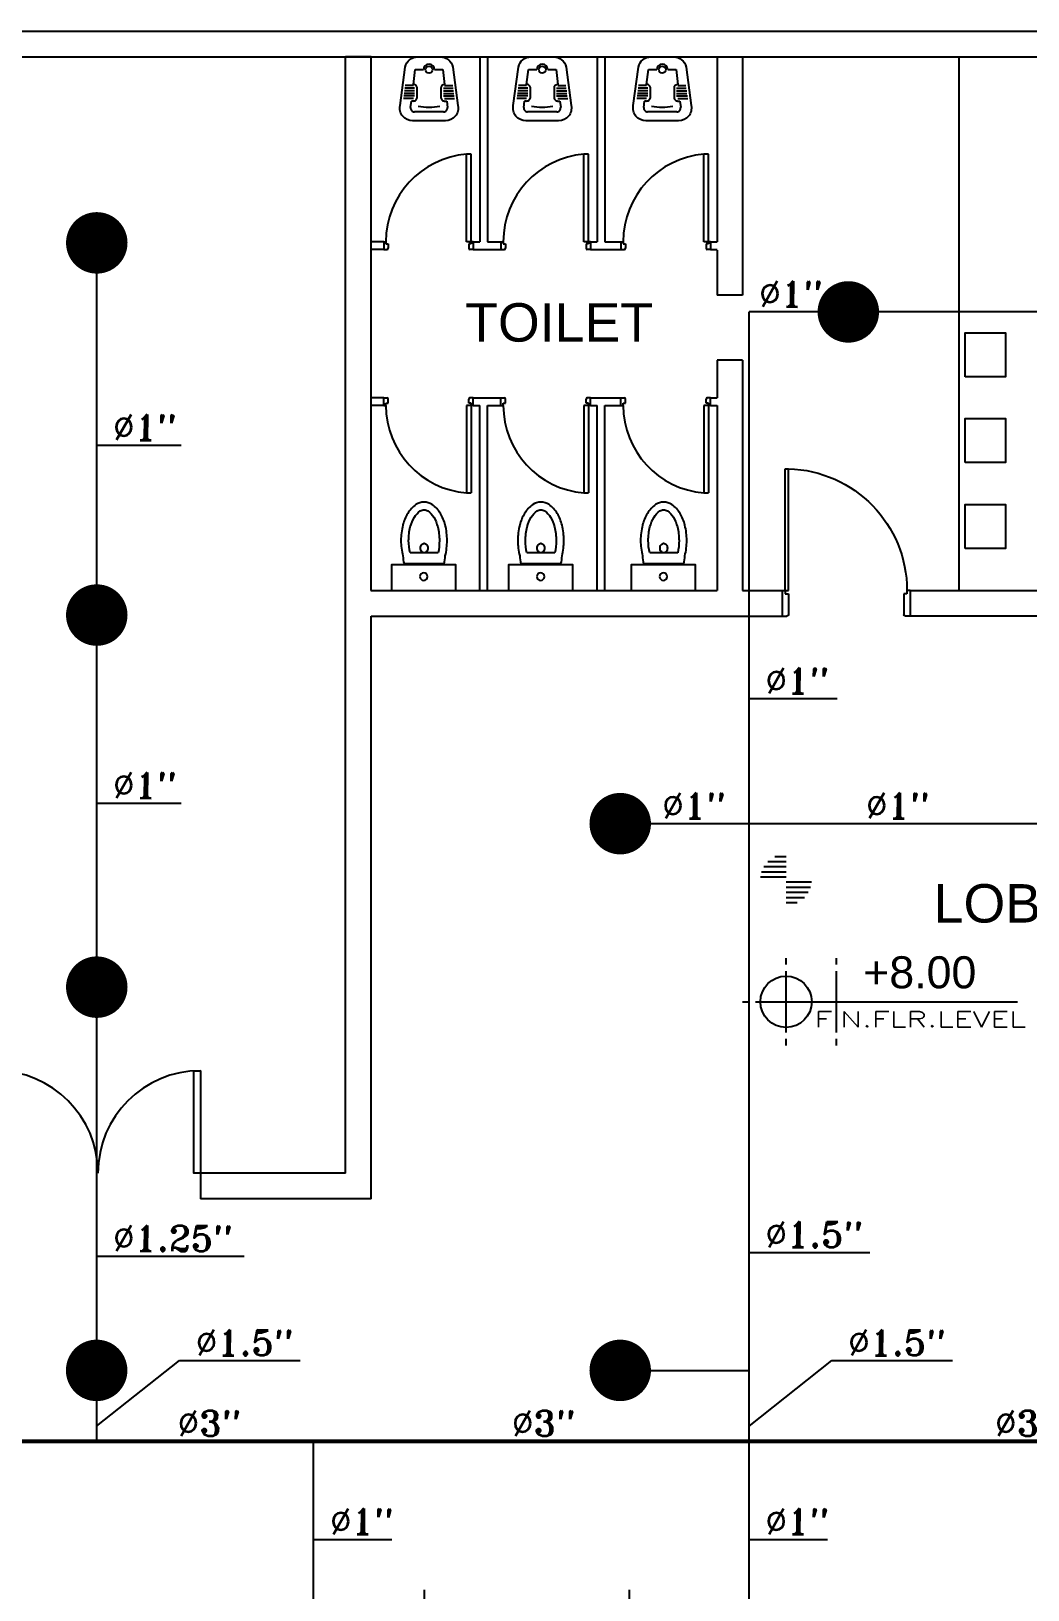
# Model space of a CAD drawing. Header units: millimetres. Extents: x -3973702 to -1592236, y 74982 to 569678.
# Drawn here: x -1721066 to -1713284, y 252831 to 264996 of the extents above; entities that cross this region are included whole.
import ezdxf

# ---------------------------------------------------------------- set-up
doc = ezdxf.new("R2010")
doc.units = ezdxf.units.MM
doc.header["$LTSCALE"] = 1000
doc.header["$MEASUREMENT"] = 0
doc.layers.get('0').update_dxf_attribs({"color": 9})
for name, color, linetype in [('A-DIM-TEXT', 9, 'Continuous'), ('A-door', 9, 'Continuous'), ('A-FIXTURE', 9, 'Continuous'), ('A-STAINLESS STL', 9, 'Continuous'), ('A-WALL', 9, 'Continuous'), ('DOOR', 9, 'Continuous'), ('FF-PR', 1, 'Continuous'), ('FF-SYMBOL', 11, 'Continuous'), ('FIRE FIGHTING', 1, 'Continuous'), ('FIXTURE', 9, 'Continuous'), ('INDCTN', 9, 'Continuous'), ('TXT_fire', 2, 'Continuous'), ('wall 1', 9, 'Continuous')]:
    doc.layers.add(name, color=color, linetype=linetype)
doc.styles.add('ARIAL', font='arial.ttf')
doc.styles.add('MOHAMED', font='romant.shx', dxfattribs={"width": 0.9})
doc.styles.add('ROMANS', font='romans.shx')

# ---------------------------------------------------------------- blocks, each defined once
blk = doc.blocks.new('*X233')
at = {"color": 0}
for p, q in [((27.557, 56.24), (27.7, 56.24)), ((27.613, 56.28), (27.7, 56.28)), ((27.501, 56.12), (27.7, 56.12)), ((27.509, 56.16), (27.7, 56.16)), ((27.527, 56.2), (27.7, 56.2)), ((27.7, 56.08), (27.899, 56.08)), ((27.7, 56.04), (27.891, 56.04)), ((27.7, 56), (27.873, 56)), ((27.7, 55.96), (27.843, 55.96)), ((27.7, 55.92), (27.787, 55.92))]:
    blk.add_line(p, q, dxfattribs=at)
blk = doc.blocks.new('ARAB')
at = {"layer": 'FIXTURE'}
for p, q in [((0.1, 0.108), (0.215, 0.122)), ((0.215, 0.122), (0.215, 0.122)), ((0.225, 0.122), (0.225, 0.185)), ((0.245, 0.112), (0.245, 0.188)), ((0.265, 0.112), (0.265, 0.191)), ((0.285, 0.112), (0.285, 0.193)), ((0.305, 0.112), (0.305, 0.196)), ((0.325, 0.122), (0.325, 0.199)), ((0.345, 0.138), (0.396, 0.144)), ((0.345, 0.122), (0.345, 0.138)), ((0.245, 0.092), (0.315, 0.092)), ((0.43, 0.114), (0.43, -0.114)), ((0.1, -0.108), (0.1, -0.043)), ((0.215, -0.122), (0.1, -0.108)), ((0.245, -0.112), (0.245, -0.188)), ((0.265, -0.112), (0.265, -0.191)), ((0.285, -0.112), (0.285, -0.193)), ((0.305, -0.112), (0.305, -0.196)), ((0.215, -0.122), (0.215, -0.122)), ((0.225, -0.122), (0.225, -0.185)), ((0.325, -0.122), (0.325, -0.199)), ((0.345, -0.122), (0.345, -0.138)), ((0.396, -0.144), (0.345, -0.138))]:
    blk.add_line(p, q, dxfattribs=at)
blk.add_lwpolyline([(0.08, 0.186), (0.38, 0.226, -0.473285), (0.5, 0.128), (0.5, -0.128, -0.473285), (0.38, -0.226), (0.08, -0.186, -0.357511), (0, -0.088), (0, 0.088, -0.357511)], format="xyb", close=True, dxfattribs=at)
blk.add_lwpolyline([(0.1, 0.043), (0.1, 0.108)], dxfattribs=at)
blk.add_lwpolyline([(0.345, -0.122, 0.414214), (0.315, -0.092), (0.245, -0.092, 0.414214), (0.215, -0.122)], format="xyb", dxfattribs=at)
blk.add_circle((0.1, 0), 0.0273, dxfattribs=at)
for centre, radius, start, end in [((0.245, 0.122), 0.03, 180, 270), ((0.315, 0.122), 0.03, 270, 0), ((0.4, 0.114), 0.03, 360, 96.9112), ((0.1, 0), 0.0429, 90, 270), ((-0.184, 0), 0.576, 351.6636, 8.3364), ((0.4, -0.114), 0.03, 263.0888, 360)]:
    blk.add_arc(centre, radius, start, end, dxfattribs=at)
blk = doc.blocks.new('WC')
at = {"layer": 'FIXTURE'}
for p, q in [((0.147, -0.2), (-0.142, -0.2)), ((-0.142, -0.21), (0.147, -0.21)), ((0.112, -0.294), (-0.107, -0.294))]:
    blk.add_line(p, q, dxfattribs=at)
for points in [[(-0.142, -0.21), (-0.142, -0.2), (-0.251, -0.2), (-0.251, 0), (0.251, 0), (0.251, -0.2), (0.147, -0.2), (0.147, -0.21), (0.159, -0.21, -0.049489), (0.168, -0.27, -0.060974), (0.182, -0.39, -0.060974), (0.168, -0.51, -0.074343), (0.13, -0.602, -0.106943), (0.066, -0.67, -0.152216), (0.002, -0.69, -0.152216), (-0.061, -0.67, -0.106943), (-0.125, -0.602, -0.074343), (-0.163, -0.51, -0.060974), (-0.178, -0.39, -0.060974), (-0.163, -0.27, -0.049489), (-0.154, -0.21)], [(0.002, -0.294, 0.123282), (-0.008, -0.297, 0.105543), (-0.018, -0.305, 0.087415), (-0.024, -0.316, 0.077845), (-0.026, -0.331, 0.077845), (-0.024, -0.346, 0.087415), (-0.018, -0.357, 0.105543), (-0.008, -0.365, 0.123282), (0.002, -0.368, 0.123282), (0.013, -0.365, 0.105543), (0.023, -0.357, 0.087415), (0.029, -0.346, 0.077845), (0.031, -0.331, 0.077845), (0.029, -0.316, 0.087415), (0.023, -0.305, 0.105543), (0.013, -0.297, 0.123282)]]:
    blk.add_lwpolyline(points, format="xyb", close=True, dxfattribs=at)
blk.add_lwpolyline([(-0.107, -0.294, 0.055259), (-0.118, -0.39, 0.060974), (-0.105, -0.496, 0.074343), (-0.073, -0.571, 0.106943), (-0.027, -0.621, 0.152216), (0.002, -0.63, 0.152216), (0.032, -0.621, 0.106943), (0.078, -0.571, 0.074343), (0.109, -0.496, 0.060974), (0.122, -0.39, 0.055259), (0.112, -0.294, 0.018936)], format="xyb", dxfattribs=at)
blk.add_circle((0, -0.108), 0.0295, dxfattribs=at)
blk = doc.blocks.new('D100-20')
at = {"layer": 'DOOR'}
for p, q in [((-0.05, 0), (-0.05, 0.95)), ((-0.025, 0.95), (-0.05, 0.95)), ((-0.025, 0), (-0.025, 0.95)), ((-1, 0), (-0.975, 0)), ((-1, 0), (-1, -0.2)), ((-0.975, 0), (-0.975, -0.025)), ((-0.025, 0), (-0.05, 0)), ((0, 0), (-0.025, 0)), ((-0.025, 0), (-0.025, -0.025)), ((0, 0), (0, -0.2)), ((-0.975, -0.025), (-0.95, -0.025)), ((-0.95, -0.025), (-0.95, -0.187)), ((-0.025, -0.025), (-0.05, -0.025)), ((-0.05, -0.025), (-0.05, -0.187)), ((-1, -0.2), (-0.963, -0.2)), ((0, -0.2), (-0.038, -0.2))]:
    blk.add_line(p, q, dxfattribs=at)
for centre, radius, start, end in [((-0.025, 0), 0.95, 91.508, 180), ((-0.963, -0.187), 0.0125, 270, 360), ((-0.038, -0.187), 0.0125, 180, 270)]:
    blk.add_arc(centre, radius, start, end, dxfattribs=at)
blk = doc.blocks.new('SP-P')
at = {"layer": 'FF-SYMBOL', "const_width": 0.16}
blk.add_lwpolyline([(-0.08, 0, 1), (0.08, 0, 1)], format="xyb", close=True, dxfattribs=at)
blk = doc.blocks.new('A$C440B3191')
at = {"layer": 'FF-PR', "ltscale": 15, "xscale": -1499.999999964496, "yscale": 1499.999999964581, "zscale": 1499.9999999646, "rotation": 191.5660011830454}
blk.add_blockref('SP-P', (0, 2), dxfattribs=at)

msp = doc.modelspace()

# ---------------------------------------------------------------- linework, layer by layer
at = {"layer": 'A-door'}
for p, q in [((-1718611, 256083), (-1718611, 264796)), ((-1720545, 256086), (-1720545, 256086)), ((-1718611, 256083), (-1719795, 256083)), ((-1719745, 256083), (-1719745, 255883)), ((-1718411, 255883), (-1719745, 255883))]:
    msp.add_line(p, q, dxfattribs=at)
msp.add_lwpolyline([(-1719745, 256083), (-1719795, 256083), (-1719795, 256883), (-1719745, 256883)], close=True, dxfattribs=at)
for centre, start, end in [((-1721344, 256083), 0, 90), ((-1719745, 256083), 90, 180)]:
    msp.add_arc(centre, 800, start, end, dxfattribs=at)
at = {"layer": 'A-FIXTURE'}
msp.add_line((-1713823, 264790), (-1713823, 260631), dxfattribs=at)
for points in [[(-1713774, 262299), (-1713774, 262642), (-1713458, 262642), (-1713458, 262299)], [(-1713774, 261629), (-1713774, 261972), (-1713458, 261972), (-1713458, 261629)], [(-1713774, 261629), (-1713774, 261972), (-1713458, 261972), (-1713458, 261629)], [(-1713774, 261629), (-1713774, 261972), (-1713458, 261972), (-1713458, 261629)], [(-1713774, 260959), (-1713774, 261302), (-1713458, 261302), (-1713458, 260959)]]:
    msp.add_lwpolyline(points, close=True, dxfattribs=at)
at = {"layer": 'A-STAINLESS STL'}
msp.add_line((-1715511, 262429), (-1715711, 262429), dxfattribs=at)
at = {"layer": 'A-WALL'}
for p, q in [((-1734761, 264996), (-1706961, 264996)), ((-1734561, 264796), (-1707161, 264796)), ((-1718411, 264796), (-1717564, 264796)), ((-1717504, 264796), (-1716647, 264796)), ((-1716587, 264796), (-1715711, 264796)), ((-1715511, 264796), (-1707161, 264796)), ((-1717994, 252631), (-1717994, 252831)), ((-1716394, 252631), (-1716394, 252831))]:
    msp.add_line(p, q, dxfattribs=at)
at = {"layer": 'DOOR'}
for p, q in [((-1717667, 263353), (-1717667, 264036)), ((-1717667, 263353), (-1717667, 264036)), ((-1717632, 264036), (-1717667, 264036)), ((-1717632, 264036), (-1717667, 264036)), ((-1717632, 263353), (-1717632, 264036)), ((-1717632, 263353), (-1717632, 264036)), ((-1716750, 263353), (-1716750, 264036)), ((-1716715, 264036), (-1716750, 264036)), ((-1716750, 263353), (-1716750, 264036)), ((-1716715, 264036), (-1716750, 264036)), ((-1716715, 263353), (-1716715, 264036)), ((-1716715, 263353), (-1716715, 264036)), ((-1715814, 263353), (-1715814, 264036)), ((-1715814, 263353), (-1715814, 264036)), ((-1715779, 264036), (-1715814, 264036)), ((-1715779, 264036), (-1715814, 264036)), ((-1715779, 263353), (-1715779, 264036)), ((-1715779, 263353), (-1715779, 264036)), ((-1718314, 263353), (-1718297, 263353)), ((-1718314, 263353), (-1718297, 263353)), ((-1718314, 263293), (-1718288, 263293)), ((-1718314, 263293), (-1718288, 263293)), ((-1718297, 263353), (-1718297, 263336)), ((-1718297, 263353), (-1718297, 263336)), ((-1718297, 263336), (-1718279, 263336)), ((-1718297, 263336), (-1718279, 263336)), ((-1718279, 263336), (-1718279, 263302)), ((-1718279, 263336), (-1718279, 263302)), ((-1717632, 263353), (-1717667, 263353)), ((-1717632, 263353), (-1717667, 263353)), ((-1717632, 263336), (-1717649, 263336)), ((-1717649, 263336), (-1717649, 263302)), ((-1717632, 263336), (-1717649, 263336)), ((-1717649, 263336), (-1717649, 263302)), ((-1717614, 263293), (-1717641, 263293)), ((-1717614, 263293), (-1717641, 263293)), ((-1717614, 263353), (-1717632, 263353)), ((-1717632, 263353), (-1717632, 263336)), ((-1717614, 263353), (-1717632, 263353)), ((-1717632, 263353), (-1717632, 263336)), ((-1717398, 263353), (-1717380, 263353)), ((-1717398, 263353), (-1717398, 263293)), ((-1717398, 263353), (-1717380, 263353)), ((-1717398, 263353), (-1717398, 263293)), ((-1717398, 263293), (-1717372, 263293)), ((-1717398, 263293), (-1717372, 263293)), ((-1717380, 263353), (-1717380, 263336)), ((-1717380, 263353), (-1717380, 263336)), ((-1717380, 263336), (-1717363, 263336)), ((-1717380, 263336), (-1717363, 263336)), ((-1717363, 263336), (-1717363, 263302)), ((-1717363, 263336), (-1717363, 263302)), ((-1716715, 263353), (-1716750, 263353)), ((-1716715, 263353), (-1716750, 263353)), ((-1716715, 263336), (-1716733, 263336)), ((-1716733, 263336), (-1716733, 263302)), ((-1716715, 263336), (-1716733, 263336)), ((-1716733, 263336), (-1716733, 263302)), ((-1716698, 263293), (-1716724, 263293)), ((-1716698, 263293), (-1716724, 263293)), ((-1716698, 263353), (-1716715, 263353)), ((-1716715, 263353), (-1716715, 263336)), ((-1716698, 263353), (-1716715, 263353)), ((-1716715, 263353), (-1716715, 263336)), ((-1716698, 263353), (-1716698, 263293)), ((-1716698, 263353), (-1716698, 263293)), ((-1716461, 263353), (-1716444, 263353)), ((-1716461, 263353), (-1716444, 263353)), ((-1716461, 263293), (-1716435, 263293)), ((-1716461, 263293), (-1716435, 263293)), ((-1716444, 263353), (-1716444, 263336)), ((-1716444, 263353), (-1716444, 263336)), ((-1716444, 263336), (-1716426, 263336)), ((-1716444, 263336), (-1716426, 263336)), ((-1716426, 263336), (-1716426, 263302)), ((-1716426, 263336), (-1716426, 263302)), ((-1715779, 263353), (-1715814, 263353)), ((-1715779, 263353), (-1715814, 263353)), ((-1715779, 263336), (-1715796, 263336)), ((-1715796, 263336), (-1715796, 263302)), ((-1715779, 263336), (-1715796, 263336)), ((-1715796, 263336), (-1715796, 263302)), ((-1715761, 263293), (-1715787, 263293)), ((-1715761, 263293), (-1715787, 263293)), ((-1715761, 263353), (-1715779, 263353)), ((-1715779, 263353), (-1715779, 263336)), ((-1715761, 263353), (-1715779, 263353)), ((-1715779, 263353), (-1715779, 263336)), ((-1718314, 262134), (-1718288, 262134)), ((-1718314, 262134), (-1718288, 262134)), ((-1718314, 262074), (-1718297, 262074)), ((-1718314, 262074), (-1718297, 262074)), ((-1718297, 262074), (-1718297, 262092)), ((-1718297, 262092), (-1718279, 262092)), ((-1718297, 262074), (-1718297, 262092)), ((-1718297, 262092), (-1718279, 262092)), ((-1718279, 262092), (-1718279, 262125)), ((-1718279, 262092), (-1718279, 262125)), ((-1717667, 262074), (-1717667, 261392)), ((-1717632, 262074), (-1717667, 262074)), ((-1717667, 262074), (-1717667, 261392)), ((-1717632, 262074), (-1717667, 262074)), ((-1717649, 262092), (-1717649, 262125)), ((-1717649, 262092), (-1717649, 262125)), ((-1717632, 262092), (-1717649, 262092)), ((-1717632, 262092), (-1717649, 262092)), ((-1717614, 262134), (-1717641, 262134)), ((-1717614, 262134), (-1717641, 262134)), ((-1717632, 262074), (-1717632, 262092)), ((-1717632, 262074), (-1717632, 262092)), ((-1717632, 262074), (-1717632, 261392)), ((-1717614, 262074), (-1717632, 262074)), ((-1717632, 262074), (-1717632, 261392)), ((-1717614, 262074), (-1717632, 262074)), ((-1717398, 262134), (-1717372, 262134)), ((-1717398, 262134), (-1717372, 262134)), ((-1717398, 262074), (-1717380, 262074)), ((-1717398, 262074), (-1717380, 262074)), ((-1717380, 262074), (-1717380, 262092)), ((-1717380, 262092), (-1717363, 262092)), ((-1717380, 262074), (-1717380, 262092)), ((-1717380, 262092), (-1717363, 262092)), ((-1717363, 262092), (-1717363, 262125)), ((-1717363, 262092), (-1717363, 262125)), ((-1716750, 262074), (-1716750, 261392)), ((-1716715, 262074), (-1716750, 262074)), ((-1716750, 262074), (-1716750, 261392)), ((-1716715, 262074), (-1716750, 262074)), ((-1716733, 262092), (-1716733, 262125)), ((-1716733, 262092), (-1716733, 262125)), ((-1716715, 262092), (-1716733, 262092)), ((-1716715, 262092), (-1716733, 262092)), ((-1716698, 262134), (-1716724, 262134)), ((-1716698, 262134), (-1716724, 262134)), ((-1716715, 262074), (-1716715, 262092)), ((-1716715, 262074), (-1716715, 262092)), ((-1716715, 262074), (-1716715, 261392)), ((-1716698, 262074), (-1716715, 262074)), ((-1716715, 262074), (-1716715, 261392)), ((-1716698, 262074), (-1716715, 262074)), ((-1716461, 262134), (-1716435, 262134)), ((-1716461, 262134), (-1716435, 262134)), ((-1716461, 262074), (-1716444, 262074)), ((-1716461, 262074), (-1716444, 262074)), ((-1716444, 262074), (-1716444, 262092)), ((-1716444, 262092), (-1716426, 262092)), ((-1716444, 262074), (-1716444, 262092)), ((-1716444, 262092), (-1716426, 262092)), ((-1716426, 262092), (-1716426, 262125)), ((-1716426, 262092), (-1716426, 262125)), ((-1715814, 262074), (-1715814, 261392)), ((-1715779, 262074), (-1715814, 262074)), ((-1715814, 262074), (-1715814, 261392)), ((-1715779, 262074), (-1715814, 262074)), ((-1715796, 262092), (-1715796, 262125)), ((-1715796, 262092), (-1715796, 262125)), ((-1715779, 262092), (-1715796, 262092)), ((-1715779, 262092), (-1715796, 262092)), ((-1715761, 262134), (-1715787, 262134)), ((-1715761, 262134), (-1715787, 262134)), ((-1715779, 262074), (-1715779, 262092)), ((-1715779, 262074), (-1715779, 262092)), ((-1715779, 262074), (-1715779, 261392)), ((-1715761, 262074), (-1715779, 262074)), ((-1715779, 262074), (-1715779, 261392)), ((-1715761, 262074), (-1715779, 262074)), ((-1717667, 261392), (-1717632, 261392)), ((-1716750, 261392), (-1716715, 261392)), ((-1715814, 261392), (-1715779, 261392))]:
    msp.add_line(p, q, dxfattribs=at)
for centre, radius, start, end in [((-1717611, 263352), 686, 94.6732, 179.8893), ((-1716694, 263352), 686, 94.6732, 179.8893), ((-1715758, 263352), 686, 94.6732, 179.8893), ((-1718288, 263302), 8.75, 270, 0), ((-1718288, 263302), 8.75, 270, 0), ((-1717641, 263302), 8.75, 180, 270), ((-1717641, 263302), 8.75, 180, 270), ((-1717372, 263302), 8.75, 270, 0), ((-1717372, 263302), 8.75, 270, 0), ((-1716724, 263302), 8.75, 180, 270), ((-1716724, 263302), 8.75, 180, 270), ((-1716435, 263302), 8.75, 270, 0), ((-1716435, 263302), 8.75, 270, 0), ((-1715787, 263302), 8.75, 180, 270), ((-1715787, 263302), 8.75, 180, 270), ((-1717611, 262076), 686, 180.1107, 265.3268), ((-1718288, 262125), 8.75, 0, 90), ((-1718288, 262125), 8.75, 0, 90), ((-1717641, 262125), 8.75, 90, 180), ((-1717641, 262125), 8.75, 90, 180), ((-1716694, 262076), 686, 180.1107, 265.3268), ((-1717372, 262125), 8.75, 0, 90), ((-1717372, 262125), 8.75, 0, 90), ((-1716724, 262125), 8.75, 90, 180), ((-1716724, 262125), 8.75, 90, 180), ((-1715758, 262076), 686, 180.1107, 265.3268), ((-1716435, 262125), 8.75, 0, 90), ((-1716435, 262125), 8.75, 0, 90), ((-1715787, 262125), 8.75, 90, 180), ((-1715787, 262125), 8.75, 90, 180)]:
    msp.add_arc(centre, radius, start, end, dxfattribs=at)
at = {"layer": 'FIRE FIGHTING'}
for p, q in [((-1720555, 263344), (-1720555, 253991)), ((-1715461, 246093), (-1715461, 262806)), ((-1711238, 262806), (-1715461, 262806)), ((-1715461, 259787), (-1714773, 259787)), ((-1712465, 258811), (-1716467, 258811)), ((-1715461, 255465), (-1714518, 255465)), ((-1720555, 254109), (-1719908, 254621)), ((-1719908, 254621), (-1718966, 254621)), ((-1715461, 254109), (-1714815, 254621)), ((-1714815, 254621), (-1713872, 254621)), ((-1716467, 254542), (-1715461, 254542)), ((-1718861, 246093), (-1718861, 253991))]:
    msp.add_line(p, q, dxfattribs=at)
at = {"layer": 'FIRE FIGHTING', "color": 6, "const_width": 30}
msp.add_lwpolyline([(-1712178, 253991), (-1733712, 253991)], dxfattribs=at)
at = {"layer": 'INDCTN', "color": 12}
for p, q in [((-1715172, 257711), (-1715172, 257761)), ((-1715172, 257181), (-1715172, 257661)), ((-1714779, 257711), (-1714779, 257761)), ((-1714779, 257181), (-1714779, 257661)), ((-1715512, 257421), (-1715462, 257421)), ((-1715512, 257421), (-1715462, 257421)), ((-1715412, 257421), (-1713366, 257421)), ((-1715172, 257081), (-1715172, 257131)), ((-1714779, 257081), (-1714779, 257131))]:
    msp.add_line(p, q, dxfattribs=at)
msp.add_circle((-1715172, 257421), 200, dxfattribs=at)
msp.add_circle((-1715172, 257421), 200, dxfattribs=at)
at = {"layer": 'TXT_fire'}
for p, q in [((-1720555, 261764), (-1719896, 261764)), ((-1720555, 258971), (-1719896, 258971)), ((-1720555, 255436), (-1719403, 255436)), ((-1718861, 253225), (-1718249, 253225)), ((-1715461, 253225), (-1714849, 253225))]:
    msp.add_line(p, q, dxfattribs=at)
at = {"layer": 'wall 1'}
for p, q in [((-1718611, 260431), (-1718611, 264796)), ((-1718411, 264796), (-1718611, 264796)), ((-1718411, 260631), (-1718411, 264796)), ((-1718411, 263353), (-1718411, 264796)), ((-1717564, 264796), (-1717564, 263353)), ((-1717504, 264796), (-1717504, 263353)), ((-1716647, 264796), (-1716647, 263353)), ((-1716587, 264796), (-1716587, 263353)), ((-1715711, 264796), (-1715711, 263353)), ((-1715511, 264790), (-1715511, 262937)), ((-1718314, 263353), (-1718411, 263353)), ((-1718314, 263293), (-1718411, 263293)), ((-1718411, 262134), (-1718411, 263288)), ((-1718314, 263353), (-1718314, 263293)), ((-1717614, 263353), (-1717614, 263293)), ((-1717614, 263353), (-1717564, 263353)), ((-1717614, 263293), (-1717398, 263293)), ((-1717614, 263293), (-1717398, 263293)), ((-1717504, 263353), (-1717398, 263353)), ((-1717398, 263353), (-1717398, 263293)), ((-1716698, 263353), (-1716698, 263293)), ((-1716698, 263353), (-1716647, 263353)), ((-1716698, 263293), (-1716461, 263293)), ((-1716698, 263293), (-1716461, 263293)), ((-1716587, 263353), (-1716461, 263353)), ((-1716461, 263353), (-1716461, 263293)), ((-1715761, 263353), (-1715711, 263353)), ((-1715761, 263353), (-1715761, 263293)), ((-1715761, 263293), (-1715711, 263293)), ((-1715761, 263293), (-1715711, 263293)), ((-1715711, 263288), (-1715711, 262937)), ((-1715511, 262937), (-1715711, 262937)), ((-1715711, 262429), (-1715711, 262134)), ((-1715511, 262429), (-1715511, 260631)), ((-1718314, 262074), (-1718413, 262074)), ((-1718314, 262134), (-1718411, 262134)), ((-1718314, 262074), (-1718314, 262134)), ((-1717614, 262134), (-1717398, 262134)), ((-1717614, 262134), (-1717398, 262134)), ((-1717614, 262074), (-1717614, 262134)), ((-1717614, 262074), (-1717564, 262074)), ((-1717564, 260631), (-1717564, 262074)), ((-1717504, 262074), (-1717398, 262074)), ((-1717504, 260631), (-1717504, 262074)), ((-1717398, 262074), (-1717398, 262134)), ((-1716698, 262134), (-1716461, 262134)), ((-1716698, 262134), (-1716461, 262134)), ((-1716698, 262074), (-1716698, 262134)), ((-1716698, 262074), (-1716647, 262074)), ((-1716647, 260631), (-1716647, 262074)), ((-1716587, 260631), (-1716587, 262074)), ((-1716587, 262074), (-1716461, 262074)), ((-1716461, 262074), (-1716461, 262134)), ((-1715761, 262134), (-1715711, 262134)), ((-1715761, 262134), (-1715711, 262134)), ((-1715761, 262074), (-1715761, 262134)), ((-1715761, 262074), (-1715711, 262074)), ((-1715711, 262074), (-1715711, 260631)), ((-1718413, 260631), (-1715711, 260631)), ((-1715511, 260631), (-1715203, 260631)), ((-1715203, 260631), (-1715203, 260431)), ((-1714203, 260631), (-1713123, 260631)), ((-1714203, 260631), (-1714203, 260431)), ((-1714203, 260631), (-1714203, 260431)), ((-1718411, 260431), (-1716408, 260431)), ((-1718411, 260431), (-1715203, 260431)), ((-1718411, 255883), (-1718411, 260431)), ((-1711835, 260431), (-1714203, 260431))]:
    msp.add_line(p, q, dxfattribs=at)

# ---------------------------------------------------------------- block references
for p in [(-1720554, 263342), (-1714686, 262803), (-1720554, 260437), (-1716467, 258809), (-1720554, 257533), (-1720555, 254542), (-1716467, 254542)]:
    msp.add_blockref('A$C440B3191', p)
at = {"layer": 'A-FIXTURE', "yscale": 1000, "zscale": 1000}
for name, p, xscale, rotation in [('ARAB', (-1717960, 264796), 1000, 270), ('ARAB', (-1717076, 264796), 1000, 270), ('ARAB', (-1716139, 264796), 1000, 270), ('WC', (-1718001, 260631), -1000, 180), ('WC', (-1717089, 260631), -1000, 180), ('WC', (-1716130, 260631), -1000, 180)]:
    msp.add_blockref(name, p, dxfattribs=dict(at, xscale=xscale, rotation=rotation))
at = {"layer": 'DOOR', "xscale": -1000, "yscale": 1000, "zscale": 1000}
msp.add_blockref('D100-20', (-1715203, 260631), dxfattribs=at)
at = {"layer": 'INDCTN', "color": 12, "xscale": 1000, "yscale": 1000, "zscale": 1000}
msp.add_blockref('*X233', (-1742872, 202276), dxfattribs=at)
msp.add_blockref('*X233', (-1742872, 202276), dxfattribs=at)

# ---------------------------------------------------------------- texts
at = {"layer": 'A-DIM-TEXT', "color": 4, "char_height": 300, "width": 6769.17, "attachment_point": 5, "style": 'ARIAL'}
for s, insert in [('TOILET', (-1716944, 262721)), ('LOBBY', (-1713321, 258187))]:
    msp.add_mtext(s, dxfattribs=dict(at, insert=insert))
at = {"layer": 'INDCTN', "color": 50, "style": 'ARIAL'}
msp.add_text('+8.00', height=250, dxfattribs=at).set_placement((-1714570, 257526))
at = {"layer": 'INDCTN', "color": 12, "style": 'ROMANS', "width": 1.5}
msp.add_text('FIN.FLR.LEVEL', height=120, dxfattribs=at).set_placement((-1714949, 257224))
at = {"layer": 'TXT_fire', "style": 'MOHAMED', "width": 1}
for s, p in [('%%C1"', (-1715384, 262848)), ('%%C1"', (-1720429, 261806)), ('%%C1"', (-1715335, 259829)), ('%%C1"', (-1720429, 259013)), ('%%C1"', (-1716141, 258853)), ('%%C1"', (-1714550, 258853)), ('%%C1.5"', (-1715335, 255507)), ('%%C1.25"', (-1720429, 255478)), ('%%C1.5"', (-1719783, 254663)), ('%%C1.5"', (-1714689, 254663)), ('%%C3"', (-1719925, 254033)), ('%%C3"', (-1717315, 254033)), ('%%C3"', (-1713543, 254033)), ('%%C1"', (-1718735, 253267)), ('%%C1"', (-1715335, 253267))]:
    msp.add_text(s, height=200, rotation=359.5741, dxfattribs=at).set_placement(p)

doc.saveas('drawing.dxf')
